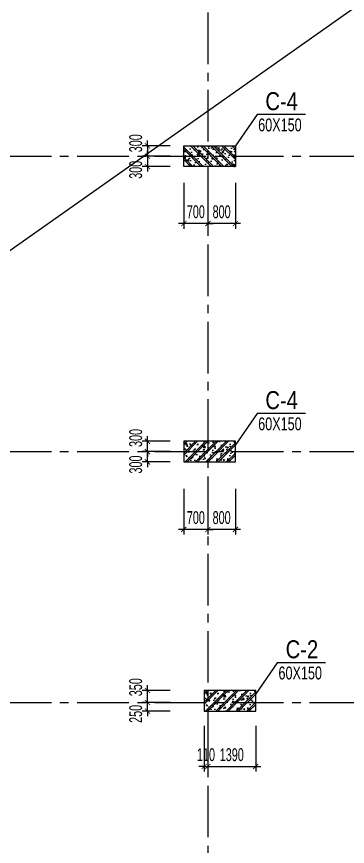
# Model space of a CAD drawing. Extents: x 1719887 to 1865417, y -150890 to 59748.
# Drawn here: x 1789360 to 1798976, y -11448 to 12701 of the extents above; entities that cross this region are included whole.
import ezdxf
from ezdxf.enums import TextEntityAlignment as Align

# ---------------------------------------------------------------- set-up
doc = ezdxf.new("R2010")
doc.units = 0
doc.header["$LTSCALE"] = 1000
doc.header["$MEASUREMENT"] = 0
doc.header["$PDMODE"] = 3
doc.linetypes.add('CENTER2', pattern=[1.125, 0.75, -0.125, 0.125, -0.125])
doc.layers.get('0').update_dxf_attribs({"linetype": 'CONTINUOUS'})
doc.layers.get('Defpoints').update_dxf_attribs({"linetype": 'CONTINUOUS'})
for name, color, linetype in [('CDC.01.AXIS', 160, 'CENTER2'), ('CDC.02.DIM', 1, 'CONTINUOUS'), ('CDC.05.STEEL', 4, 'CONTINUOUS'), ('CDC.06.TEXT', 2, 'CONTINUOUS'), ('CDC.10.HATCH', 9, 'CONTINUOUS'), ('CDC.11.NOTE', 8, 'CONTINUOUS')]:
    doc.layers.add(name, color=color, linetype=linetype)
doc.layers.add('KCS_Plotter', color=11, linetype='CONTINUOUS', plot=False)
doc.styles.add('ARIAL', font='arial.ttf', dxfattribs={"width": 0.6})
doc.dimstyles.new('D150', dxfattribs={"dimscale": 150, "dimtxt": 2.5, "dimasz": 1, "dimexe": 1, "dimexo": 0, "dimgap": 1, "dimtad": 1, "dimdec": 0, "dimdsep": 46, "dimtxsty": 'ARIAL', "dimblk": 'ARCHTICK', "dimcen": 1, "dimdle": 1, "dimclrd": 1, "dimclre": 1, "dimclrt": 2, "dimadec": 0, "dimazin": 0, "dimtfac": 0.00072, "dimtdec": 0, "dimtix": 1, "dimtmove": 2, "dimatfit": 3, "dimldrblk": 'ARCHTICK', "dimfxl": 1, "dimtolj": 1, "dimlwd": -1, "dimlwe": -1, "dimarcsym": 0})

# ---------------------------------------------------------------- blocks, each defined once
blk = doc.blocks.new('TH1')
at = {"layer": 'CDC.10.HATCH'}
h = blk.add_hatch(dxfattribs=at)
h.set_pattern_fill('CHAU-01', color=256, scale=50, style=0, pattern_type=2)
h.set_pattern_definition([(310, (56409.93, -190745.43), (358.63009, 31.376067), [37.5, -412.5]), (5, (56409.93, -190745.43), (-69.37567, -376.09607), [30, -330]), (259.5486, (56439.8, -190742.8), (289.25469, -344.71977), [31.870095, -350.571056]), (313.8158, (56409.93, -190845.43), (533.62052, 82.75951), [56.25, -618.75]), (263.3644, (56454.4, -190838.53), (467.33135, -487.05894), [47.80514, -525.8565]), (8.8158, (56409.93, -190845.43), (467.33097, -487.0593), [45, -495]), (339, (56459.93, -190820.43), (298.453526, 201.309445), [37.5, -412.5]), (34, (56459.93, -190820.43), (121.657666, -362.57502), [30, -330]), (288.5486, (56484.8, -190803.65), (420.111314, -161.26525), [31.870095, -350.571056]), (322.5, (56409.93, -190745.43), (6.079928, -166.446927), [0, -326, 0, -335, 0, -331.25]), (352.5, (56409.93, -190745.43), (131.534769, -197.205856), [0, -191, 0, -318.5, 0, -126.25]), (32.5, (56298.43, -190745.43), (266.911218, 11.277436), [0, -125, 0, -390, 0, -517.5]), (42.5, (56248.43, -190745.43), (291.593085, -50.05249), [0, -162.5, 0, -259, 0, -367.5]), (315, (56409.93, -190745.43), (-150.26019, -150.26019), []), (315, (56409.93, -190806.68), (-150.26019, -150.26019), [])])
h.paths.add_polyline_path([(1798480, -87748), (1797090, -87748), (1797090, -87398), (1798480, -87398)])
h.paths.add_polyline_path([(1798480, -87398), (1797090, -87398), (1797090, -87148), (1798480, -87148)])
h.paths.add_polyline_path([(1797090, -87398), (1796980, -87398), (1796980, -87148), (1797090, -87148)])
h.paths.add_polyline_path([(1797090, -87748), (1796980, -87748), (1796980, -87398), (1797090, -87398)])
h = blk.add_hatch(dxfattribs=at)
h.set_pattern_fill('CHAU-01', color=256, scale=50, style=0, pattern_type=2)
h.set_pattern_definition([(50, (56409.93, 7250.04), (358.63009, -31.376067), [37.5, -412.5]), (355, (56409.93, 7250.04), (-69.37567, 376.09607), [30, -330]), (100.4514, (56439.8, 7247.43), (289.25469, 344.71977), [31.870095, -350.571056]), (46.1842, (56409.93, 7350.04), (533.62052, -82.75951), [56.25, -618.75]), (96.6356, (56454.4, 7343.14), (467.33135, 487.05894), [47.80514, -525.8565]), (351.1842, (56409.93, 7350.04), (467.33097, 487.0593), [45, -495]), (21, (56459.93, 7325.04), (298.453526, -201.309445), [37.5, -412.5]), (326, (56459.93, 7325.04), (121.657666, 362.57502), [30, -330]), (71.4514, (56484.8, 7308.27), (420.111314, 161.26525), [31.870095, -350.571056]), (37.5, (56409.93, 7250.04), (6.079928, 166.446927), [0, -326, 0, -335, 0, -331.25]), (7.5, (56409.93, 7250.04), (131.534769, 197.205856), [0, -191, 0, -318.5, 0, -126.25]), (327.5, (56298.43, 7250.04), (266.911218, -11.277436), [0, -125, 0, -390, 0, -517.5]), (317.5, (56248.43, 7250.04), (291.593085, 50.05249), [0, -162.5, 0, -259, 0, -367.5]), (45, (56409.93, 7250.04), (-150.26019, 150.26019), []), (45, (56409.93, 7311.3), (-150.26019, 150.26019), [])])
h.paths.add_polyline_path([(1798480, -95748), (1797090, -95748), (1797090, -96098), (1798480, -96098)])
h.paths.add_polyline_path([(1798480, -96098), (1797090, -96098), (1797090, -96348), (1798480, -96348)])
h.paths.add_polyline_path([(1797090, -96098), (1796980, -96098), (1796980, -96348), (1797090, -96348)])
h.paths.add_polyline_path([(1797090, -95748), (1796980, -95748), (1796980, -96098), (1797090, -96098)])
h = blk.add_hatch(dxfattribs=at)
h.set_pattern_fill('CHAU-01', color=256, scale=50, style=0, pattern_type=2)
h.set_pattern_definition([(50, (56999.97, 0), (358.63009, -31.376067), [37.5, -412.5]), (355, (56999.97, 0), (-69.37567, 376.09607), [30, -330]), (100.4514, (57029.86, -2.6), (289.25469, 344.71977), [31.870095, -350.571056]), (46.1842, (56999.97, 100), (533.62052, -82.75951), [56.25, -618.75]), (96.6356, (57044.44, 93.1), (467.33135, 487.05894), [47.80514, -525.8565]), (351.1842, (56999.97, 100), (467.33097, 487.0593), [45, -495]), (21, (57049.97, 75), (298.453526, -201.309445), [37.5, -412.5]), (326, (57049.97, 75), (121.657666, 362.57502), [30, -330]), (71.4514, (57074.84, 58.22), (420.111314, 161.26525), [31.870095, -350.571056]), (37.5, (56999.97, 0), (6.079928, 166.446927), [0, -326, 0, -335, 0, -331.25]), (7.5, (56999.97, 0), (131.534769, 197.205856), [0, -191, 0, -318.5, 0, -126.25]), (327.5, (56888.47, 0), (266.911218, -11.277436), [0, -125, 0, -390, 0, -517.5]), (317.5, (56838.47, 0), (291.593085, 50.05249), [0, -162.5, 0, -259, 0, -367.5]), (45, (56999.97, 0), (-150.26019, 150.26019), []), (45, (56999.97, 61.25), (-150.26019, 150.26019), [])])
h.paths.add_polyline_path([(1799070, -102998), (1797680, -102998), (1797680, -103348), (1799070, -103348)])
h.paths.add_polyline_path([(1799070, -103348), (1797680, -103348), (1797680, -103598), (1799070, -103598)])
h.paths.add_polyline_path([(1797680, -103348), (1797570, -103348), (1797570, -103598), (1797680, -103598)])
h.paths.add_polyline_path([(1797680, -102998), (1797570, -102998), (1797570, -103348), (1797680, -103348)])
at = {"layer": 'CDC.01.AXIS', "ltscale": 2}
for p, q in [((1797680, -63021), (1797680, -119734)), ((1733131, -87448), (1840145, -87448)), ((1733131, -96048), (1840145, -96048)), ((1733131, -103348), (1840145, -103348))]:
    blk.add_line(p, q, dxfattribs=at)
at = {"layer": 'CDC.05.STEEL', "ltscale": 2000}
for points in [[(1798480, -87748), (1796980, -87748), (1796980, -87148), (1798480, -87148)], [(1798480, -95748), (1796980, -95748), (1796980, -96348), (1798480, -96348)], [(1799070, -102998), (1797570, -102998), (1797570, -103598), (1799070, -103598)]]:
    blk.add_lwpolyline(points, close=True, dxfattribs=at)
blk = doc.blocks.new('_ARCHTICK')
at = {"color": 0, "linetype": 'ByBlock', "const_width": 0.15}
blk.add_lwpolyline([(-0.5, -0.5), (0.5, 0.5)], dxfattribs=at)
blk = doc.blocks.new('*D544')
at = {"layer": 'CDC.02.DIM', "color": 1, "transparency": 16777216}
for p, q in [((1794920, 7859), (1794920, 6527)), ((1795720, 7859), (1795720, 6527)), ((1795870, 6677), (1794770, 6677))]:
    blk.add_line(p, q, dxfattribs=at)
at = {"layer": 'Defpoints', "color": 0, "transparency": 16777216}
for p in [(1794920, 7859), (1795720, 7859), (1794920, 6677)]:
    blk.add_point(p, dxfattribs=at)
at = {"layer": 'CDC.02.DIM', "color": 1, "transparency": 16777216, "xscale": 150, "yscale": 150, "zscale": 150, "rotation": 180}
blk.add_blockref('_ARCHTICK', (1794920, 6677), dxfattribs=at)
at = {"layer": 'CDC.02.DIM', "color": 1, "transparency": 16777216, "xscale": 150, "yscale": 150, "zscale": 150}
blk.add_blockref('_ARCHTICK', (1795720, 6677), dxfattribs=at)
at = {"layer": 'CDC.02.DIM', "color": 2, "transparency": 16777216, "insert": (1795320, 7019), "char_height": 375, "attachment_point": 5, "style": 'ARIAL'}
blk.add_mtext('\\A1;800', dxfattribs=at)
blk = doc.blocks.new('*D545')
at = {"layer": 'CDC.02.DIM', "color": 1, "transparency": 16777216}
for p, q in [((1794220, 7859), (1794220, 6527)), ((1794920, 7859), (1794920, 6527)), ((1794220, 6677), (1794070, 6677)), ((1794920, 6677), (1794220, 6677)), ((1794920, 6677), (1795070, 6677))]:
    blk.add_line(p, q, dxfattribs=at)
at = {"layer": 'Defpoints', "color": 0, "transparency": 16777216}
for p in [(1794220, 7859), (1794920, 7859), (1794220, 6677)]:
    blk.add_point(p, dxfattribs=at)
at = {"layer": 'CDC.02.DIM', "color": 1, "transparency": 16777216, "xscale": 150, "yscale": 150, "zscale": 150}
blk.add_blockref('_ARCHTICK', (1794220, 6677), dxfattribs=at)
at = {"layer": 'CDC.02.DIM', "color": 1, "transparency": 16777216, "xscale": 150, "yscale": 150, "zscale": 150, "rotation": 180}
blk.add_blockref('_ARCHTICK', (1794920, 6677), dxfattribs=at)
at = {"layer": 'CDC.02.DIM', "color": 2, "transparency": 16777216, "insert": (1794570, 7019), "char_height": 375, "attachment_point": 5, "style": 'ARIAL'}
blk.add_mtext('\\A1;700', dxfattribs=at)
blk = doc.blocks.new('*D580')
at = {"layer": 'CDC.02.DIM', "color": 1, "transparency": 16777216}
for p, q in [((1794920, -1041), (1794920, -2373)), ((1795720, -1041), (1795720, -2373)), ((1795870, -2223), (1794770, -2223))]:
    blk.add_line(p, q, dxfattribs=at)
at = {"layer": 'Defpoints', "color": 0, "transparency": 16777216}
for p in [(1794920, -1041), (1795720, -1041), (1794920, -2223)]:
    blk.add_point(p, dxfattribs=at)
at = {"layer": 'CDC.02.DIM', "color": 1, "transparency": 16777216, "xscale": 150, "yscale": 150, "zscale": 150, "rotation": 180}
blk.add_blockref('_ARCHTICK', (1794920, -2223), dxfattribs=at)
at = {"layer": 'CDC.02.DIM', "color": 1, "transparency": 16777216, "xscale": 150, "yscale": 150, "zscale": 150}
blk.add_blockref('_ARCHTICK', (1795720, -2223), dxfattribs=at)
at = {"layer": 'CDC.02.DIM', "color": 2, "transparency": 16777216, "insert": (1795320, -1881), "char_height": 375, "attachment_point": 5, "style": 'ARIAL'}
blk.add_mtext('\\A1;800', dxfattribs=at)
blk = doc.blocks.new('*D581')
at = {"layer": 'CDC.02.DIM', "color": 1, "transparency": 16777216}
for p, q in [((1794220, -1041), (1794220, -2373)), ((1794920, -1041), (1794920, -2373)), ((1794220, -2223), (1794070, -2223)), ((1794920, -2223), (1794220, -2223)), ((1794920, -2223), (1795070, -2223))]:
    blk.add_line(p, q, dxfattribs=at)
at = {"layer": 'Defpoints', "color": 0, "transparency": 16777216}
for p in [(1794220, -1041), (1794920, -1041), (1794220, -2223)]:
    blk.add_point(p, dxfattribs=at)
at = {"layer": 'CDC.02.DIM', "color": 1, "transparency": 16777216, "xscale": 150, "yscale": 150, "zscale": 150}
blk.add_blockref('_ARCHTICK', (1794220, -2223), dxfattribs=at)
at = {"layer": 'CDC.02.DIM', "color": 1, "transparency": 16777216, "xscale": 150, "yscale": 150, "zscale": 150, "rotation": 180}
blk.add_blockref('_ARCHTICK', (1794920, -2223), dxfattribs=at)
at = {"layer": 'CDC.02.DIM', "color": 2, "transparency": 16777216, "insert": (1794570, -1881), "char_height": 375, "attachment_point": 5, "style": 'ARIAL'}
blk.add_mtext('\\A1;700', dxfattribs=at)
blk = doc.blocks.new('*D608')
at = {"layer": 'CDC.02.DIM', "color": 1, "transparency": 16777216}
for p, q in [((1794810, -7941), (1794810, -9273)), ((1794920, -7941), (1794920, -9273)), ((1794810, -9123), (1794660, -9123)), ((1794810, -9123), (1794920, -9123)), ((1794920, -9123), (1795070, -9123))]:
    blk.add_line(p, q, dxfattribs=at)
at = {"layer": 'Defpoints', "color": 0, "transparency": 16777216}
for p in [(1794810, -7941), (1794920, -7941), (1794920, -9123)]:
    blk.add_point(p, dxfattribs=at)
at = {"layer": 'CDC.02.DIM', "color": 1, "transparency": 16777216, "xscale": 150, "yscale": 150, "zscale": 150}
blk.add_blockref('_ARCHTICK', (1794810, -9123), dxfattribs=at)
at = {"layer": 'CDC.02.DIM', "color": 1, "transparency": 16777216, "xscale": 150, "yscale": 150, "zscale": 150, "rotation": 180}
blk.add_blockref('_ARCHTICK', (1794920, -9123), dxfattribs=at)
at = {"layer": 'CDC.02.DIM', "color": 2, "transparency": 16777216, "insert": (1794865, -8781), "char_height": 375, "attachment_point": 5, "style": 'ARIAL'}
blk.add_mtext('\\A1;110', dxfattribs=at)
blk = doc.blocks.new('*D609')
at = {"layer": 'CDC.02.DIM', "color": 1, "transparency": 16777216}
for p, q in [((1794920, -7941), (1794920, -9273)), ((1796310, -7941), (1796310, -9273)), ((1794770, -9123), (1796460, -9123))]:
    blk.add_line(p, q, dxfattribs=at)
at = {"layer": 'Defpoints', "color": 0, "transparency": 16777216}
for p in [(1794920, -7941), (1796310, -7941), (1796310, -9123)]:
    blk.add_point(p, dxfattribs=at)
at = {"layer": 'CDC.02.DIM', "color": 1, "transparency": 16777216, "xscale": 150, "yscale": 150, "zscale": 150, "rotation": 180}
blk.add_blockref('_ARCHTICK', (1794920, -9123), dxfattribs=at)
at = {"layer": 'CDC.02.DIM', "color": 1, "transparency": 16777216, "xscale": 150, "yscale": 150, "zscale": 150}
blk.add_blockref('_ARCHTICK', (1796310, -9123), dxfattribs=at)
at = {"layer": 'CDC.02.DIM', "color": 2, "transparency": 16777216, "insert": (1795615, -8781), "char_height": 375, "attachment_point": 5, "style": 'ARIAL'}
blk.add_mtext('\\A1;1390', dxfattribs=at)
blk = doc.blocks.new('*D850')
at = {"layer": 'CDC.02.DIM', "color": 1, "transparency": 16777216}
for p, q in [((1793824, 8941), (1793014, 8941)), ((1793164, 8941), (1793164, 9091)), ((1793164, 8941), (1793164, 8641)), ((1793824, 8641), (1793014, 8641)), ((1793164, 8641), (1793164, 8491))]:
    blk.add_line(p, q, dxfattribs=at)
at = {"layer": 'Defpoints', "color": 0, "transparency": 16777216}
for p in [(1793824, 8941), (1793164, 8641), (1793824, 8641)]:
    blk.add_point(p, dxfattribs=at)
at = {"layer": 'CDC.02.DIM', "color": 1, "transparency": 16777216, "xscale": 150, "yscale": 150, "zscale": 150}
for p, rotation in [((1793164, 8941), 270), ((1793164, 8641), 90)]:
    blk.add_blockref('_ARCHTICK', p, dxfattribs=dict(at, rotation=rotation))
at = {"layer": 'CDC.02.DIM', "color": 2, "transparency": 16777216, "insert": (1792823, 9015), "char_height": 375, "attachment_point": 5, "rotation": 90, "style": 'ARIAL'}
blk.add_mtext('\\A1;300', dxfattribs=at)
blk = doc.blocks.new('*D851')
at = {"layer": 'CDC.02.DIM', "color": 1, "transparency": 16777216}
for p, q in [((1793164, 8641), (1793164, 8791)), ((1793824, 8641), (1793014, 8641)), ((1793164, 8641), (1793164, 8341)), ((1793824, 8341), (1793014, 8341)), ((1793164, 8341), (1793164, 8191))]:
    blk.add_line(p, q, dxfattribs=at)
at = {"layer": 'Defpoints', "color": 0, "transparency": 16777216}
for p in [(1793824, 8641), (1793164, 8341), (1793824, 8341)]:
    blk.add_point(p, dxfattribs=at)
at = {"layer": 'CDC.02.DIM', "color": 1, "transparency": 16777216, "xscale": 150, "yscale": 150, "zscale": 150}
for p, rotation in [((1793164, 8641), 270), ((1793164, 8341), 90)]:
    blk.add_blockref('_ARCHTICK', p, dxfattribs=dict(at, rotation=rotation))
at = {"layer": 'CDC.02.DIM', "color": 2, "transparency": 16777216, "insert": (1792823, 8243), "char_height": 375, "attachment_point": 5, "rotation": 90, "style": 'ARIAL'}
blk.add_mtext('\\A1;300', dxfattribs=at)
blk = doc.blocks.new('*D855')
at = {"layer": 'CDC.02.DIM', "color": 1, "transparency": 16777216}
for p, q in [((1793164, -7259), (1793164, -7109)), ((1793824, -7259), (1793014, -7259)), ((1793164, -7509), (1793164, -7259)), ((1793824, -7509), (1793014, -7509)), ((1793164, -7509), (1793164, -7659))]:
    blk.add_line(p, q, dxfattribs=at)
at = {"layer": 'Defpoints', "color": 0, "transparency": 16777216}
for p in [(1793164, -7259), (1793824, -7259), (1793824, -7509)]:
    blk.add_point(p, dxfattribs=at)
at = {"layer": 'CDC.02.DIM', "color": 1, "transparency": 16777216, "xscale": 150, "yscale": 150, "zscale": 150}
for p, rotation in [((1793164, -7259), 270), ((1793164, -7509), 90)]:
    blk.add_blockref('_ARCHTICK', p, dxfattribs=dict(at, rotation=rotation))
at = {"layer": 'CDC.02.DIM', "color": 2, "transparency": 16777216, "insert": (1792823, -7591), "char_height": 375, "attachment_point": 5, "rotation": 90, "style": 'ARIAL'}
blk.add_mtext('\\A1;250', dxfattribs=at)
blk = doc.blocks.new('*D856')
at = {"layer": 'CDC.02.DIM', "color": 1, "transparency": 16777216}
for p, q in [((1793164, -7409), (1793164, -6759)), ((1793824, -6909), (1793014, -6909)), ((1793824, -7259), (1793014, -7259))]:
    blk.add_line(p, q, dxfattribs=at)
at = {"layer": 'Defpoints', "color": 0, "transparency": 16777216}
for p in [(1793164, -6909), (1793824, -6909), (1793824, -7259)]:
    blk.add_point(p, dxfattribs=at)
at = {"layer": 'CDC.02.DIM', "color": 1, "transparency": 16777216, "xscale": 150, "yscale": 150, "zscale": 150}
for p, rotation in [((1793164, -6909), 90), ((1793164, -7259), 270)]:
    blk.add_blockref('_ARCHTICK', p, dxfattribs=dict(at, rotation=rotation))
at = {"layer": 'CDC.02.DIM', "color": 2, "transparency": 16777216, "insert": (1792823, -6815), "char_height": 375, "attachment_point": 5, "rotation": 90, "style": 'ARIAL'}
blk.add_mtext('\\A1;350', dxfattribs=at)
blk = doc.blocks.new('*D857')
at = {"layer": 'CDC.02.DIM', "color": 1, "transparency": 16777216}
for p, q in [((1793824, 41), (1793014, 41)), ((1793164, 41), (1793164, 191)), ((1793164, -259), (1793164, 41)), ((1793824, -259), (1793014, -259)), ((1793164, -259), (1793164, -409))]:
    blk.add_line(p, q, dxfattribs=at)
at = {"layer": 'Defpoints', "color": 0, "transparency": 16777216}
for p in [(1793164, 41), (1793824, 41), (1793824, -259)]:
    blk.add_point(p, dxfattribs=at)
at = {"layer": 'CDC.02.DIM', "color": 1, "transparency": 16777216, "xscale": 150, "yscale": 150, "zscale": 150}
for p, rotation in [((1793164, 41), 270), ((1793164, -259), 90)]:
    blk.add_blockref('_ARCHTICK', p, dxfattribs=dict(at, rotation=rotation))
at = {"layer": 'CDC.02.DIM', "color": 2, "transparency": 16777216, "insert": (1792823, -334), "char_height": 375, "attachment_point": 5, "rotation": 90, "style": 'ARIAL'}
blk.add_mtext('\\A1;300', dxfattribs=at)
blk = doc.blocks.new('*D858')
at = {"layer": 'CDC.02.DIM', "color": 1, "transparency": 16777216}
for p, q in [((1793164, 341), (1793164, 491)), ((1793824, 341), (1793014, 341)), ((1793164, 41), (1793164, 341)), ((1793824, 41), (1793014, 41)), ((1793164, 41), (1793164, -109))]:
    blk.add_line(p, q, dxfattribs=at)
at = {"layer": 'Defpoints', "color": 0, "transparency": 16777216}
for p in [(1793164, 341), (1793824, 341), (1793824, 41)]:
    blk.add_point(p, dxfattribs=at)
at = {"layer": 'CDC.02.DIM', "color": 1, "transparency": 16777216, "xscale": 150, "yscale": 150, "zscale": 150}
for p, rotation in [((1793164, 341), 270), ((1793164, 41), 90)]:
    blk.add_blockref('_ARCHTICK', p, dxfattribs=dict(at, rotation=rotation))
at = {"layer": 'CDC.02.DIM', "color": 2, "transparency": 16777216, "insert": (1792823, 439), "char_height": 375, "attachment_point": 5, "rotation": 90, "style": 'ARIAL'}
blk.add_mtext('\\A1;300', dxfattribs=at)

msp = doc.modelspace()

# ---------------------------------------------------------------- linework, layer by layer
at = {"layer": 'CDC.11.NOTE'}
for points in [[(1797753.7, 9849), (1796349, 9849), (1795719.9, 8940.9)], [(1797753.8, 1149), (1796349, 1149), (1795719.9, 240.9)], [(1798343.6, -6101), (1796938.9, -6101), (1796309.8, -7009.2)]]:
    msp.add_lwpolyline(points, dxfattribs=at)
at = {"layer": 'KCS_Plotter'}
msp.add_line((1865416.7, 59748.5), (1719886.7, -43039.7), dxfattribs=at)

# ---------------------------------------------------------------- block references
at = {"layer": 'CDC.10.HATCH'}
msp.add_blockref('TH1', (-2759.9, 96088.6), dxfattribs=at)

# ---------------------------------------------------------------- texts
at = {"layer": 'CDC.06.TEXT', "style": 'ARIAL'}
for s, height, width, p in [('C-4', 525, 0.8, (1797064.7, 10239.1)), ('60X150', 375, 0.7, (1797014.8, 9549)), ('C-4', 525, 0.8, (1797064.8, 1539.1)), ('60X150', 375, 0.7, (1797014.9, 849)), ('C-2', 525, 0.8, (1797654.7, -5710.9)), ('60X150', 375, 0.7, (1797604.7, -6401.1))]:
    msp.add_text(s, height=height, dxfattribs=dict(at, width=width)).set_placement(p, align=Align.MIDDLE_CENTER)

# ---------------------------------------------------------------- dimensions: what is measured, and where the dimension line sits
at = {"layer": 'CDC.02.DIM'}
for base, p1, p2, angle, picture, middle in [((1793164.2, 8640.9), (1793823.5, 8940.9), (1793823.5, 8640.9), 90, '*D850', (1792822.7, 9015.3)), ((1793164.2, 8340.9), (1793823.5, 8640.9), (1793823.5, 8340.9), 90, '*D851', (1792822.7, 8242.9)), ((1793164.2, 340.9), (1793823.5, 40.9), (1793823.5, 340.9), 270, '*D858', (1792822.7, 438.9)), ((1793164.2, 40.9), (1793823.5, -259.1), (1793823.5, 40.9), 270, '*D857', (1792822.7, -333.5)), ((1793164.2, -6909.2), (1793823.5, -7259.1), (1793823.5, -6909.2), 270, '*D856', (1792822.7, -6815.5)), ((1793164.2, -7259.1), (1793823.5, -7509.2), (1793823.5, -7259.1), 270, '*D855', (1792822.8, -7591))]:
    dim = msp.add_linear_dim(base=base, p1=p1, p2=p2, angle=angle, dimstyle='D150', dxfattribs=at)
    dim.commit()
    dim.dimension.update_dxf_attribs({"geometry": picture, "text_midpoint": middle, "dimtype": 160})
for base, p1, p2, picture, middle in [((1794219.9, 6677.2), (1794919.9, 7858.8), (1794219.9, 7858.8), '*D545', (1794569.9, 7018.7)), ((1794919.9, 6677.2), (1795719.9, 7858.8), (1794919.9, 7858.8), '*D544', (1795319.9, 7018.7)), ((1794219.9, -2222.8), (1794919.9, -1041.2), (1794219.9, -1041.2), '*D581', (1794569.9, -1881.3)), ((1794919.9, -2222.8), (1795719.9, -1041.2), (1794919.9, -1041.2), '*D580', (1795319.9, -1881.3))]:
    dim = msp.add_linear_dim(base=base, p1=p1, p2=p2, angle=180, dimstyle='D150', dxfattribs=at)
    dim.commit()
    dim.dimension.update_dxf_attribs({"geometry": picture, "text_midpoint": middle})
for base, p1, p2, picture, middle in [((1794919.9, -9122.8), (1794809.9, -7941.2), (1794919.9, -7941.2), '*D608', (1794864.9, -8781.4)), ((1796309.9, -9122.8), (1794919.9, -7941.2), (1796309.9, -7941.2), '*D609', (1795614.9, -8781.2))]:
    dim = msp.add_linear_dim(base=base, p1=p1, p2=p2, dimstyle='D150', dxfattribs=at)
    dim.commit()
    dim.dimension.update_dxf_attribs({"geometry": picture, "text_midpoint": middle})

doc.saveas('drawing.dxf')
